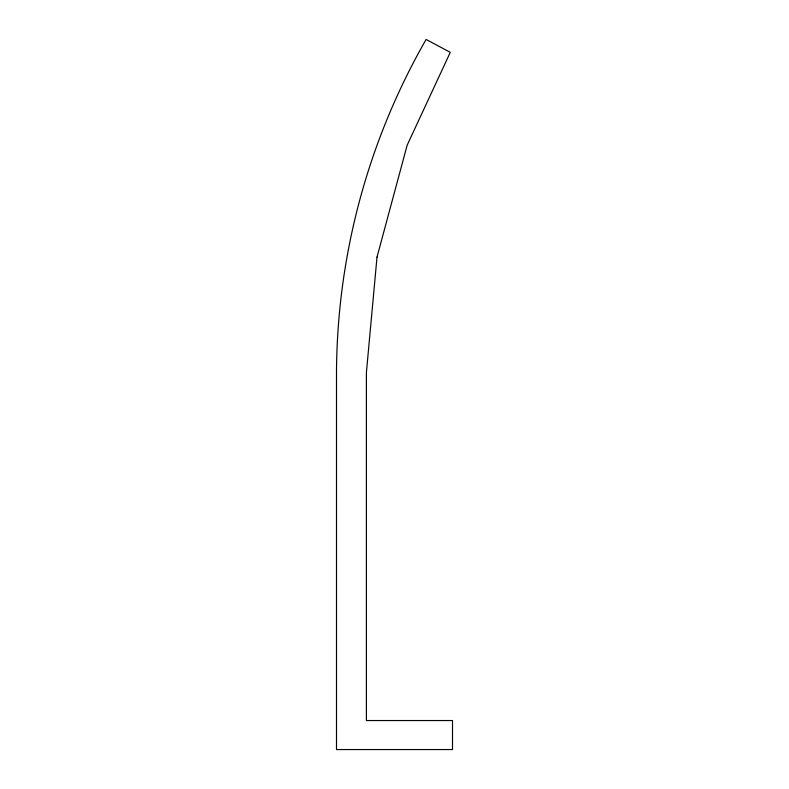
<?xml version="1.0" encoding="UTF-8"?>
<svg xmlns="http://www.w3.org/2000/svg" width="789" height="789" viewBox="0 0 789 789"><rect width="100%" height="100%" fill="white"/><g stroke="black" fill="none" stroke-linecap="round" stroke-linejoin="round"><path stroke-width="1.18" d="M377.014 257.086L366.402 372.526L366.402 720.544L452.501 720.544L452.501 749.55L336.499 749.55L336.499 371.964A676.36 676.36 0 0 1 426.109 39.45L450.292 52.34L407.173 145.156L377.014 257.086"/></g></svg>
